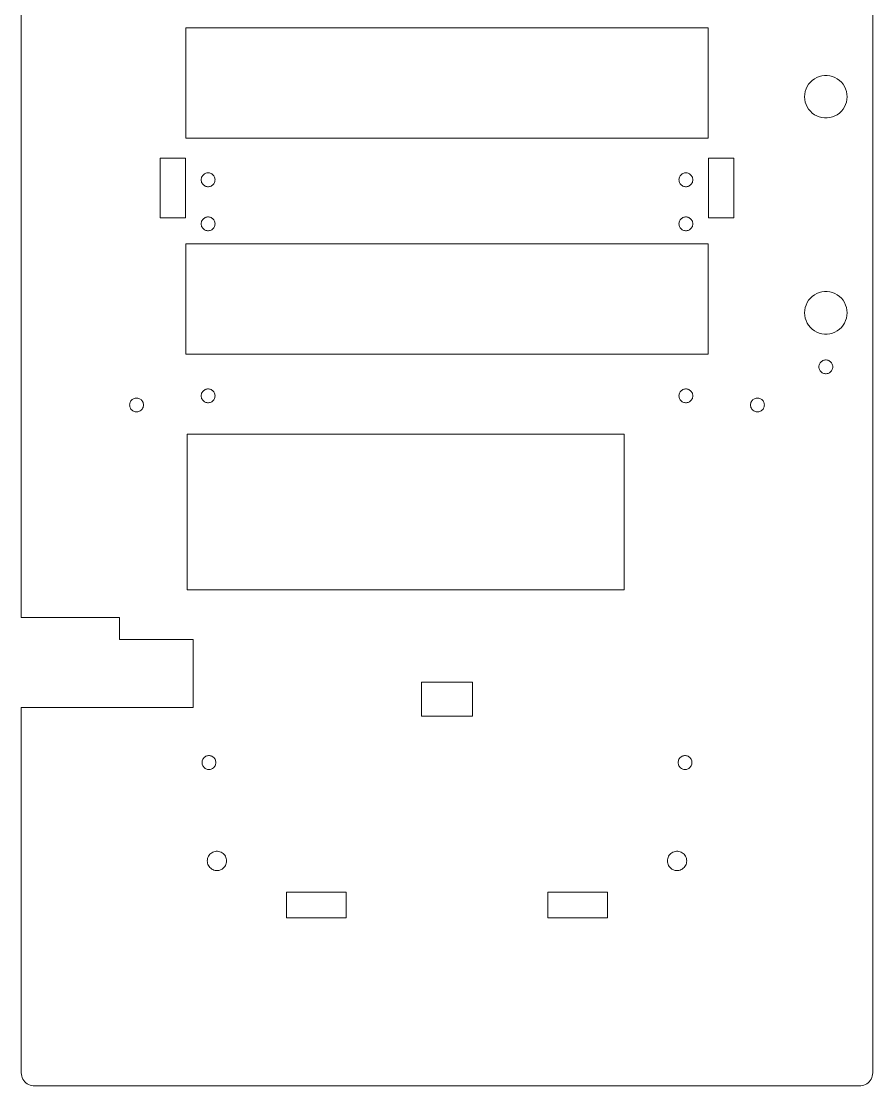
# Model space of a CAD drawing. Header units: millimetres. Extents: x -50 to 50, y -124 to 124.
# Drawn here: x -50 to 50, y -124.3 to 0.8 of the extents above; entities that cross this region are included whole.
import ezdxf

# ---------------------------------------------------------------- set-up
doc = ezdxf.new("R2010")
doc.units = ezdxf.units.MM
doc.layers.get('0').update_dxf_attribs({"linetype": 'CONTINUOUS', "lineweight": 0})

msp = doc.modelspace()

# ---------------------------------------------------------------- linework, layer by layer
for p, q in [((-50, -69.3), (-50, 122.85)), ((50, 122.85), (50, -122.85)), ((-30.665, -12.95), (-30.665, 0)), ((-30.665, 0), (30.665, 0)), ((30.665, 0), (30.665, -12.95)), ((42.678, -6.384), (42.906, -6.169)), ((42.906, -6.169), (43.16, -5.984)), ((43.16, -5.984), (43.436, -5.833)), ((43.436, -5.833), (43.727, -5.717)), ((43.727, -5.717), (44.032, -5.639)), ((44.032, -5.639), (44.343, -5.6)), ((44.343, -5.6), (44.657, -5.6)), ((44.657, -5.6), (44.968, -5.639)), ((44.968, -5.639), (45.273, -5.717)), ((45.273, -5.717), (45.564, -5.833)), ((45.564, -5.833), (45.84, -5.984)), ((45.84, -5.984), (46.094, -6.169)), ((46.094, -6.169), (46.322, -6.384)), ((42.02, -7.782), (42.079, -7.473)), ((42.079, -7.473), (42.176, -7.175)), ((42.176, -7.175), (42.309, -6.891)), ((42.309, -6.891), (42.477, -6.626)), ((42.477, -6.626), (42.678, -6.384)), ((46.322, -6.384), (46.523, -6.626)), ((46.523, -6.626), (46.691, -6.891)), ((46.691, -6.891), (46.824, -7.175)), ((46.824, -7.175), (46.921, -7.473)), ((46.921, -7.473), (46.98, -7.782)), ((42, -8.095), (42.02, -7.782)), ((42.02, -8.408), (42, -8.095)), ((42.079, -8.717), (42.02, -8.408)), ((42.176, -9.015), (42.079, -8.717)), ((46.921, -8.717), (46.824, -9.015)), ((46.98, -8.408), (46.921, -8.717)), ((46.98, -7.782), (47, -8.095)), ((47, -8.095), (46.98, -8.408)), ((42.309, -9.299), (42.176, -9.015)), ((42.477, -9.564), (42.309, -9.299)), ((42.678, -9.806), (42.477, -9.564)), ((42.906, -10.021), (42.678, -9.806)), ((46.322, -9.806), (46.094, -10.021)), ((46.523, -9.564), (46.322, -9.806)), ((46.691, -9.299), (46.523, -9.564)), ((46.824, -9.015), (46.691, -9.299)), ((43.16, -10.206), (42.906, -10.021)), ((43.436, -10.357), (43.16, -10.206)), ((43.727, -10.473), (43.436, -10.357)), ((44.032, -10.551), (43.727, -10.473)), ((44.343, -10.59), (44.032, -10.551)), ((44.657, -10.59), (44.343, -10.59)), ((44.968, -10.551), (44.657, -10.59)), ((45.273, -10.473), (44.968, -10.551)), ((45.564, -10.357), (45.273, -10.473)), ((45.84, -10.206), (45.564, -10.357)), ((46.094, -10.021), (45.84, -10.206)), ((30.665, -12.95), (-30.665, -12.95)), ((-33.7, -22.328), (-33.7, -15.328)), ((-33.7, -15.328), (-30.7, -15.328)), ((-30.7, -15.328), (-30.7, -22.328)), ((30.7, -22.328), (30.7, -15.328)), ((30.7, -15.328), (33.7, -15.328)), ((33.7, -15.328), (33.7, -22.328)), ((-28.817, -17.555), (-28.773, -17.463)), ((-28.773, -17.463), (-28.719, -17.377)), ((-28.719, -17.377), (-28.653, -17.298)), ((-28.653, -17.298), (-28.579, -17.228)), ((-28.579, -17.228), (-28.496, -17.168)), ((-28.496, -17.168), (-28.407, -17.118)), ((-28.407, -17.118), (-28.312, -17.081)), ((-28.312, -17.081), (-28.213, -17.055)), ((-28.213, -17.055), (-28.111, -17.043)), ((-28.111, -17.043), (-28.009, -17.043)), ((-28.009, -17.043), (-27.907, -17.055)), ((-27.907, -17.055), (-27.808, -17.081)), ((-27.808, -17.081), (-27.713, -17.118)), ((-27.713, -17.118), (-27.624, -17.168)), ((-27.624, -17.168), (-27.541, -17.228)), ((-27.541, -17.228), (-27.467, -17.298)), ((-27.467, -17.298), (-27.401, -17.377)), ((-27.401, -17.377), (-27.347, -17.463)), ((-27.347, -17.463), (-27.303, -17.555)), ((27.303, -17.555), (27.347, -17.463)), ((27.347, -17.463), (27.401, -17.377)), ((27.401, -17.377), (27.467, -17.298)), ((27.467, -17.298), (27.541, -17.228)), ((27.541, -17.228), (27.624, -17.168)), ((27.624, -17.168), (27.713, -17.118)), ((27.713, -17.118), (27.808, -17.081)), ((27.808, -17.081), (27.907, -17.055)), ((27.907, -17.055), (28.009, -17.043)), ((28.009, -17.043), (28.111, -17.043)), ((28.111, -17.043), (28.213, -17.055)), ((28.213, -17.055), (28.312, -17.081)), ((28.312, -17.081), (28.407, -17.118)), ((28.407, -17.118), (28.496, -17.168)), ((28.496, -17.168), (28.579, -17.228)), ((28.579, -17.228), (28.653, -17.298)), ((28.653, -17.298), (28.719, -17.377)), ((28.719, -17.377), (28.773, -17.463)), ((28.773, -17.463), (28.817, -17.555)), ((-28.874, -17.855), (-28.868, -17.753)), ((-28.868, -17.957), (-28.874, -17.855)), ((-28.868, -17.753), (-28.848, -17.653)), ((-28.848, -18.057), (-28.868, -17.957)), ((-28.848, -17.653), (-28.817, -17.555)), ((-28.817, -18.155), (-28.848, -18.057)), ((-28.773, -18.247), (-28.817, -18.155)), ((-28.719, -18.333), (-28.773, -18.247)), ((-28.653, -18.412), (-28.719, -18.333)), ((-28.579, -18.482), (-28.653, -18.412)), ((-28.496, -18.542), (-28.579, -18.482)), ((-28.407, -18.592), (-28.496, -18.542)), ((-28.312, -18.629), (-28.407, -18.592)), ((-28.213, -18.655), (-28.312, -18.629)), ((-28.111, -18.667), (-28.213, -18.655)), ((-28.009, -18.667), (-28.111, -18.667)), ((-27.907, -18.655), (-28.009, -18.667)), ((-27.808, -18.629), (-27.907, -18.655)), ((-27.713, -18.592), (-27.808, -18.629)), ((-27.624, -18.542), (-27.713, -18.592)), ((-27.541, -18.482), (-27.624, -18.542)), ((-27.467, -18.412), (-27.541, -18.482)), ((-27.401, -18.333), (-27.467, -18.412)), ((-27.347, -18.247), (-27.401, -18.333)), ((-27.303, -18.155), (-27.347, -18.247)), ((-27.303, -17.555), (-27.272, -17.653)), ((-27.272, -18.057), (-27.303, -18.155)), ((-27.272, -17.653), (-27.252, -17.753)), ((-27.252, -17.957), (-27.272, -18.057)), ((-27.252, -17.753), (-27.246, -17.855)), ((-27.246, -17.855), (-27.252, -17.957)), ((27.246, -17.855), (27.252, -17.753)), ((27.252, -17.957), (27.246, -17.855)), ((27.252, -17.753), (27.272, -17.653)), ((27.272, -18.057), (27.252, -17.957)), ((27.272, -17.653), (27.303, -17.555)), ((27.303, -18.155), (27.272, -18.057)), ((27.347, -18.247), (27.303, -18.155)), ((27.401, -18.333), (27.347, -18.247)), ((27.467, -18.412), (27.401, -18.333)), ((27.541, -18.482), (27.467, -18.412)), ((27.624, -18.542), (27.541, -18.482)), ((27.713, -18.592), (27.624, -18.542)), ((27.808, -18.629), (27.713, -18.592)), ((27.907, -18.655), (27.808, -18.629)), ((28.009, -18.667), (27.907, -18.655)), ((28.111, -18.667), (28.009, -18.667)), ((28.213, -18.655), (28.111, -18.667)), ((28.312, -18.629), (28.213, -18.655)), ((28.407, -18.592), (28.312, -18.629)), ((28.496, -18.542), (28.407, -18.592)), ((28.579, -18.482), (28.496, -18.542)), ((28.653, -18.412), (28.579, -18.482)), ((28.719, -18.333), (28.653, -18.412)), ((28.773, -18.247), (28.719, -18.333)), ((28.817, -18.155), (28.773, -18.247)), ((28.817, -17.555), (28.848, -17.653)), ((28.848, -18.057), (28.817, -18.155)), ((28.848, -17.653), (28.868, -17.753)), ((28.868, -17.957), (28.848, -18.057)), ((28.868, -17.753), (28.874, -17.855)), ((28.874, -17.855), (28.868, -17.957)), ((-30.7, -22.328), (-33.7, -22.328)), ((-28.719, -22.557), (-28.653, -22.478)), ((-28.653, -22.478), (-28.579, -22.408)), ((-28.579, -22.408), (-28.496, -22.348)), ((-28.496, -22.348), (-28.407, -22.298)), ((-28.407, -22.298), (-28.312, -22.261)), ((-28.312, -22.261), (-28.213, -22.235)), ((-28.213, -22.235), (-28.111, -22.223)), ((-28.111, -22.223), (-28.009, -22.223)), ((-28.009, -22.223), (-27.907, -22.235)), ((-27.907, -22.235), (-27.808, -22.261)), ((-27.808, -22.261), (-27.713, -22.298)), ((-27.713, -22.298), (-27.624, -22.348)), ((-27.624, -22.348), (-27.541, -22.408)), ((-27.541, -22.408), (-27.467, -22.478)), ((-27.467, -22.478), (-27.401, -22.557)), ((27.401, -22.557), (27.467, -22.478)), ((27.467, -22.478), (27.541, -22.408)), ((27.541, -22.408), (27.624, -22.348)), ((27.624, -22.348), (27.713, -22.298)), ((27.713, -22.298), (27.808, -22.261)), ((27.808, -22.261), (27.907, -22.235)), ((27.907, -22.235), (28.009, -22.223)), ((28.009, -22.223), (28.111, -22.223)), ((28.111, -22.223), (28.213, -22.235)), ((28.213, -22.235), (28.312, -22.261)), ((28.312, -22.261), (28.407, -22.298)), ((28.407, -22.298), (28.496, -22.348)), ((28.496, -22.348), (28.579, -22.408)), ((28.579, -22.408), (28.653, -22.478)), ((28.653, -22.478), (28.719, -22.557)), ((33.7, -22.328), (30.7, -22.328)), ((-28.874, -23.035), (-28.868, -22.933)), ((-28.868, -23.137), (-28.874, -23.035)), ((-28.868, -22.933), (-28.848, -22.833)), ((-28.848, -23.237), (-28.868, -23.137)), ((-28.848, -22.833), (-28.817, -22.735)), ((-28.817, -23.335), (-28.848, -23.237)), ((-28.817, -22.735), (-28.773, -22.643)), ((-28.773, -23.427), (-28.817, -23.335)), ((-28.773, -22.643), (-28.719, -22.557)), ((-28.719, -23.513), (-28.773, -23.427)), ((-28.653, -23.592), (-28.719, -23.513)), ((-28.579, -23.662), (-28.653, -23.592)), ((-28.496, -23.722), (-28.579, -23.662)), ((-28.407, -23.772), (-28.496, -23.722)), ((-28.312, -23.809), (-28.407, -23.772)), ((-27.713, -23.772), (-27.808, -23.809)), ((-27.624, -23.722), (-27.713, -23.772)), ((-27.541, -23.662), (-27.624, -23.722)), ((-27.467, -23.592), (-27.541, -23.662)), ((-27.401, -23.513), (-27.467, -23.592)), ((-27.401, -22.557), (-27.347, -22.643)), ((-27.347, -23.427), (-27.401, -23.513)), ((-27.347, -22.643), (-27.303, -22.735)), ((-27.303, -23.335), (-27.347, -23.427)), ((-27.303, -22.735), (-27.272, -22.833)), ((-27.272, -23.237), (-27.303, -23.335)), ((-27.272, -22.833), (-27.252, -22.933)), ((-27.252, -23.137), (-27.272, -23.237)), ((-27.252, -22.933), (-27.246, -23.035)), ((-27.246, -23.035), (-27.252, -23.137)), ((27.246, -23.035), (27.252, -22.933)), ((27.252, -23.137), (27.246, -23.035)), ((27.252, -22.933), (27.272, -22.833)), ((27.272, -23.237), (27.252, -23.137)), ((27.272, -22.833), (27.303, -22.735)), ((27.303, -23.335), (27.272, -23.237)), ((27.303, -22.735), (27.347, -22.643)), ((27.347, -23.427), (27.303, -23.335)), ((27.347, -22.643), (27.401, -22.557)), ((27.401, -23.513), (27.347, -23.427)), ((27.467, -23.592), (27.401, -23.513)), ((27.541, -23.662), (27.467, -23.592)), ((27.624, -23.722), (27.541, -23.662)), ((27.713, -23.772), (27.624, -23.722)), ((27.808, -23.809), (27.713, -23.772)), ((28.407, -23.772), (28.312, -23.809)), ((28.496, -23.722), (28.407, -23.772)), ((28.579, -23.662), (28.496, -23.722)), ((28.653, -23.592), (28.579, -23.662)), ((28.719, -23.513), (28.653, -23.592)), ((28.719, -22.557), (28.773, -22.643)), ((28.773, -23.427), (28.719, -23.513)), ((28.773, -22.643), (28.817, -22.735)), ((28.817, -23.335), (28.773, -23.427)), ((28.817, -22.735), (28.848, -22.833)), ((28.848, -23.237), (28.817, -23.335)), ((28.848, -22.833), (28.868, -22.933)), ((28.868, -23.137), (28.848, -23.237)), ((28.868, -22.933), (28.874, -23.035)), ((28.874, -23.035), (28.868, -23.137)), ((-28.213, -23.835), (-28.312, -23.809)), ((-28.111, -23.847), (-28.213, -23.835)), ((-28.009, -23.847), (-28.111, -23.847)), ((-27.907, -23.835), (-28.009, -23.847)), ((-27.808, -23.809), (-27.907, -23.835)), ((27.907, -23.835), (27.808, -23.809)), ((28.009, -23.847), (27.907, -23.835)), ((28.111, -23.847), (28.009, -23.847)), ((28.213, -23.835), (28.111, -23.847)), ((28.312, -23.809), (28.213, -23.835)), ((-30.665, -38.35), (-30.665, -25.4)), ((-30.665, -25.4), (30.665, -25.4)), ((30.665, -25.4), (30.665, -38.35)), ((43.16, -31.384), (43.436, -31.233)), ((43.436, -31.233), (43.727, -31.117)), ((43.727, -31.117), (44.032, -31.039)), ((44.032, -31.039), (44.343, -31)), ((44.343, -31), (44.657, -31)), ((44.657, -31), (44.968, -31.039)), ((44.968, -31.039), (45.273, -31.117)), ((45.273, -31.117), (45.564, -31.233)), ((45.564, -31.233), (45.84, -31.384)), ((42.176, -32.575), (42.309, -32.291)), ((42.309, -32.291), (42.477, -32.026)), ((42.477, -32.026), (42.678, -31.784)), ((42.678, -31.784), (42.906, -31.569)), ((42.906, -31.569), (43.16, -31.384)), ((45.84, -31.384), (46.094, -31.569)), ((46.094, -31.569), (46.322, -31.784)), ((46.322, -31.784), (46.523, -32.026)), ((46.523, -32.026), (46.691, -32.291)), ((46.691, -32.291), (46.824, -32.575)), ((42, -33.495), (42.02, -33.182)), ((42.02, -33.808), (42, -33.495)), ((42.02, -33.182), (42.079, -32.873)), ((42.079, -32.873), (42.176, -32.575)), ((46.824, -32.575), (46.921, -32.873)), ((46.921, -32.873), (46.98, -33.182)), ((46.98, -33.182), (47, -33.495)), ((47, -33.495), (46.98, -33.808)), ((42.079, -34.117), (42.02, -33.808)), ((42.176, -34.415), (42.079, -34.117)), ((42.309, -34.699), (42.176, -34.415)), ((42.477, -34.964), (42.309, -34.699)), ((42.678, -35.206), (42.477, -34.964)), ((46.523, -34.964), (46.322, -35.206)), ((46.691, -34.699), (46.523, -34.964)), ((46.824, -34.415), (46.691, -34.699)), ((46.921, -34.117), (46.824, -34.415)), ((46.98, -33.808), (46.921, -34.117)), ((42.906, -35.421), (42.678, -35.206)), ((43.16, -35.606), (42.906, -35.421)), ((43.436, -35.757), (43.16, -35.606)), ((43.727, -35.873), (43.436, -35.757)), ((44.032, -35.951), (43.727, -35.873)), ((44.343, -35.99), (44.032, -35.951)), ((44.657, -35.99), (44.343, -35.99)), ((44.968, -35.951), (44.657, -35.99)), ((45.273, -35.873), (44.968, -35.951)), ((45.564, -35.757), (45.273, -35.873)), ((45.84, -35.606), (45.564, -35.757)), ((46.094, -35.421), (45.84, -35.606)), ((46.322, -35.206), (46.094, -35.421)), ((30.665, -38.35), (-30.665, -38.35)), ((43.686, -39.845), (43.692, -39.743)), ((43.692, -39.947), (43.686, -39.845)), ((43.692, -39.743), (43.712, -39.643)), ((43.712, -40.047), (43.692, -39.947)), ((43.712, -39.643), (43.743, -39.545)), ((43.743, -39.545), (43.787, -39.453)), ((43.787, -39.453), (43.841, -39.367)), ((43.841, -39.367), (43.907, -39.288)), ((43.907, -39.288), (43.981, -39.218)), ((43.981, -39.218), (44.064, -39.158)), ((44.064, -39.158), (44.153, -39.108)), ((44.153, -39.108), (44.248, -39.071)), ((44.248, -39.071), (44.347, -39.045)), ((44.347, -39.045), (44.449, -39.033)), ((44.449, -39.033), (44.551, -39.033)), ((44.551, -39.033), (44.653, -39.045)), ((44.653, -39.045), (44.752, -39.071)), ((44.752, -39.071), (44.847, -39.108)), ((44.847, -39.108), (44.936, -39.158)), ((44.936, -39.158), (45.019, -39.218)), ((45.019, -39.218), (45.093, -39.288)), ((45.093, -39.288), (45.159, -39.367)), ((45.159, -39.367), (45.213, -39.453)), ((45.213, -39.453), (45.257, -39.545)), ((45.257, -39.545), (45.288, -39.643)), ((45.288, -39.643), (45.308, -39.743)), ((45.308, -39.947), (45.288, -40.047)), ((45.308, -39.743), (45.314, -39.845)), ((45.314, -39.845), (45.308, -39.947)), ((43.743, -40.145), (43.712, -40.047)), ((43.787, -40.237), (43.743, -40.145)), ((43.841, -40.323), (43.787, -40.237)), ((43.907, -40.402), (43.841, -40.323)), ((43.981, -40.472), (43.907, -40.402)), ((44.064, -40.532), (43.981, -40.472)), ((44.153, -40.582), (44.064, -40.532)), ((44.248, -40.619), (44.153, -40.582)), ((44.347, -40.645), (44.248, -40.619)), ((44.449, -40.657), (44.347, -40.645)), ((44.551, -40.657), (44.449, -40.657)), ((44.653, -40.645), (44.551, -40.657)), ((44.752, -40.619), (44.653, -40.645)), ((44.847, -40.582), (44.752, -40.619)), ((44.936, -40.532), (44.847, -40.582)), ((45.019, -40.472), (44.936, -40.532)), ((45.093, -40.402), (45.019, -40.472)), ((45.159, -40.323), (45.093, -40.402)), ((45.213, -40.237), (45.159, -40.323)), ((45.257, -40.145), (45.213, -40.237)), ((45.288, -40.047), (45.257, -40.145)), ((-28.496, -42.568), (-28.407, -42.518)), ((-28.407, -42.518), (-28.312, -42.481)), ((-28.312, -42.481), (-28.213, -42.455)), ((-28.213, -42.455), (-28.111, -42.443)), ((-28.111, -42.443), (-28.009, -42.443)), ((-28.009, -42.443), (-27.907, -42.455)), ((-27.907, -42.455), (-27.808, -42.481)), ((-27.808, -42.481), (-27.713, -42.518)), ((-27.713, -42.518), (-27.624, -42.568)), ((27.624, -42.568), (27.713, -42.518)), ((27.713, -42.518), (27.808, -42.481)), ((27.808, -42.481), (27.907, -42.455)), ((27.907, -42.455), (28.009, -42.443)), ((28.009, -42.443), (28.111, -42.443)), ((28.111, -42.443), (28.213, -42.455)), ((28.213, -42.455), (28.312, -42.481)), ((28.312, -42.481), (28.407, -42.518)), ((28.407, -42.518), (28.496, -42.568)), ((-37.119, -43.847), (-37.053, -43.768)), ((-37.053, -43.768), (-36.979, -43.698)), ((-36.979, -43.698), (-36.896, -43.638)), ((-36.896, -43.638), (-36.807, -43.588)), ((-36.807, -43.588), (-36.712, -43.551)), ((-36.712, -43.551), (-36.613, -43.525)), ((-36.613, -43.525), (-36.511, -43.513)), ((-36.511, -43.513), (-36.409, -43.513)), ((-36.409, -43.513), (-36.307, -43.525)), ((-36.307, -43.525), (-36.208, -43.551)), ((-36.208, -43.551), (-36.113, -43.588)), ((-36.113, -43.588), (-36.024, -43.638)), ((-36.024, -43.638), (-35.941, -43.698)), ((-35.941, -43.698), (-35.867, -43.768)), ((-35.867, -43.768), (-35.801, -43.847)), ((-28.874, -43.255), (-28.868, -43.153)), ((-28.868, -43.357), (-28.874, -43.255)), ((-28.868, -43.153), (-28.848, -43.053)), ((-28.848, -43.457), (-28.868, -43.357)), ((-28.848, -43.053), (-28.817, -42.955)), ((-28.817, -43.555), (-28.848, -43.457)), ((-28.817, -42.955), (-28.773, -42.863)), ((-28.773, -43.647), (-28.817, -43.555)), ((-28.773, -42.863), (-28.719, -42.777)), ((-28.719, -43.733), (-28.773, -43.647)), ((-28.719, -42.777), (-28.653, -42.698)), ((-28.653, -43.812), (-28.719, -43.733)), ((-28.653, -42.698), (-28.579, -42.628)), ((-28.579, -42.628), (-28.496, -42.568)), ((-27.624, -42.568), (-27.541, -42.628)), ((-27.541, -42.628), (-27.467, -42.698)), ((-27.467, -42.698), (-27.401, -42.777)), ((-27.401, -43.733), (-27.467, -43.812)), ((-27.401, -42.777), (-27.347, -42.863)), ((-27.347, -43.647), (-27.401, -43.733)), ((-27.347, -42.863), (-27.303, -42.955)), ((-27.303, -43.555), (-27.347, -43.647)), ((-27.303, -42.955), (-27.272, -43.053)), ((-27.272, -43.457), (-27.303, -43.555)), ((-27.272, -43.053), (-27.252, -43.153)), ((-27.252, -43.357), (-27.272, -43.457)), ((-27.252, -43.153), (-27.246, -43.255)), ((-27.246, -43.255), (-27.252, -43.357)), ((27.246, -43.255), (27.252, -43.153)), ((27.252, -43.357), (27.246, -43.255)), ((27.252, -43.153), (27.272, -43.053)), ((27.272, -43.457), (27.252, -43.357)), ((27.272, -43.053), (27.303, -42.955)), ((27.303, -43.555), (27.272, -43.457)), ((27.303, -42.955), (27.347, -42.863)), ((27.347, -43.647), (27.303, -43.555)), ((27.347, -42.863), (27.401, -42.777)), ((27.401, -43.733), (27.347, -43.647)), ((27.401, -42.777), (27.467, -42.698)), ((27.467, -43.812), (27.401, -43.733)), ((27.467, -42.698), (27.541, -42.628)), ((27.541, -42.628), (27.624, -42.568)), ((28.496, -42.568), (28.579, -42.628)), ((28.579, -42.628), (28.653, -42.698)), ((28.653, -42.698), (28.719, -42.777)), ((28.719, -43.733), (28.653, -43.812)), ((28.719, -42.777), (28.773, -42.863)), ((28.773, -43.647), (28.719, -43.733)), ((28.773, -42.863), (28.817, -42.955)), ((28.817, -43.555), (28.773, -43.647)), ((28.817, -42.955), (28.848, -43.053)), ((28.848, -43.457), (28.817, -43.555)), ((28.848, -43.053), (28.868, -43.153)), ((28.868, -43.357), (28.848, -43.457)), ((28.868, -43.153), (28.874, -43.255)), ((28.874, -43.255), (28.868, -43.357)), ((35.801, -43.847), (35.867, -43.768)), ((35.867, -43.768), (35.941, -43.698)), ((35.941, -43.698), (36.024, -43.638)), ((36.024, -43.638), (36.113, -43.588)), ((36.113, -43.588), (36.208, -43.551)), ((36.208, -43.551), (36.307, -43.525)), ((36.307, -43.525), (36.409, -43.513)), ((36.409, -43.513), (36.511, -43.513)), ((36.511, -43.513), (36.613, -43.525)), ((36.613, -43.525), (36.712, -43.551)), ((36.712, -43.551), (36.807, -43.588)), ((36.807, -43.588), (36.896, -43.638)), ((36.896, -43.638), (36.979, -43.698)), ((36.979, -43.698), (37.053, -43.768)), ((37.053, -43.768), (37.119, -43.847)), ((-37.274, -44.325), (-37.268, -44.223)), ((-37.268, -44.427), (-37.274, -44.325)), ((-37.268, -44.223), (-37.248, -44.123)), ((-37.248, -44.527), (-37.268, -44.427)), ((-37.248, -44.123), (-37.217, -44.025)), ((-37.217, -44.625), (-37.248, -44.527)), ((-37.217, -44.025), (-37.173, -43.933)), ((-37.173, -44.717), (-37.217, -44.625)), ((-37.173, -43.933), (-37.119, -43.847)), ((-37.119, -44.803), (-37.173, -44.717)), ((-37.053, -44.882), (-37.119, -44.803)), ((-36.979, -44.952), (-37.053, -44.882)), ((-36.896, -45.012), (-36.979, -44.952)), ((-36.807, -45.062), (-36.896, -45.012)), ((-36.024, -45.012), (-36.113, -45.062)), ((-35.941, -44.952), (-36.024, -45.012)), ((-35.867, -44.882), (-35.941, -44.952)), ((-35.801, -44.803), (-35.867, -44.882)), ((-35.801, -43.847), (-35.747, -43.933)), ((-35.747, -44.717), (-35.801, -44.803)), ((-35.747, -43.933), (-35.703, -44.025)), ((-35.703, -44.625), (-35.747, -44.717)), ((-35.703, -44.025), (-35.672, -44.123)), ((-35.672, -44.527), (-35.703, -44.625)), ((-35.672, -44.123), (-35.652, -44.223)), ((-35.652, -44.427), (-35.672, -44.527)), ((-35.652, -44.223), (-35.646, -44.325)), ((-35.646, -44.325), (-35.652, -44.427)), ((-28.579, -43.882), (-28.653, -43.812)), ((-28.496, -43.942), (-28.579, -43.882)), ((-28.407, -43.992), (-28.496, -43.942)), ((-28.312, -44.029), (-28.407, -43.992)), ((-28.213, -44.055), (-28.312, -44.029)), ((-28.111, -44.067), (-28.213, -44.055)), ((-28.009, -44.067), (-28.111, -44.067)), ((-27.907, -44.055), (-28.009, -44.067)), ((-27.808, -44.029), (-27.907, -44.055)), ((-27.713, -43.992), (-27.808, -44.029)), ((-27.624, -43.942), (-27.713, -43.992)), ((-27.541, -43.882), (-27.624, -43.942)), ((-27.467, -43.812), (-27.541, -43.882)), ((27.541, -43.882), (27.467, -43.812)), ((27.624, -43.942), (27.541, -43.882)), ((27.713, -43.992), (27.624, -43.942)), ((27.808, -44.029), (27.713, -43.992)), ((27.907, -44.055), (27.808, -44.029)), ((28.009, -44.067), (27.907, -44.055)), ((28.111, -44.067), (28.009, -44.067)), ((28.213, -44.055), (28.111, -44.067)), ((28.312, -44.029), (28.213, -44.055)), ((28.407, -43.992), (28.312, -44.029)), ((28.496, -43.942), (28.407, -43.992)), ((28.579, -43.882), (28.496, -43.942)), ((28.653, -43.812), (28.579, -43.882)), ((35.646, -44.325), (35.652, -44.223)), ((35.652, -44.427), (35.646, -44.325)), ((35.652, -44.223), (35.672, -44.123)), ((35.672, -44.527), (35.652, -44.427)), ((35.672, -44.123), (35.703, -44.025)), ((35.703, -44.625), (35.672, -44.527)), ((35.703, -44.025), (35.747, -43.933)), ((35.747, -44.717), (35.703, -44.625)), ((35.747, -43.933), (35.801, -43.847)), ((35.801, -44.803), (35.747, -44.717)), ((35.867, -44.882), (35.801, -44.803)), ((35.941, -44.952), (35.867, -44.882)), ((36.024, -45.012), (35.941, -44.952)), ((36.113, -45.062), (36.024, -45.012)), ((36.896, -45.012), (36.807, -45.062)), ((36.979, -44.952), (36.896, -45.012)), ((37.053, -44.882), (36.979, -44.952)), ((37.119, -44.803), (37.053, -44.882)), ((37.119, -43.847), (37.173, -43.933)), ((37.173, -44.717), (37.119, -44.803)), ((37.173, -43.933), (37.217, -44.025)), ((37.217, -44.625), (37.173, -44.717)), ((37.217, -44.025), (37.248, -44.123)), ((37.248, -44.527), (37.217, -44.625)), ((37.248, -44.123), (37.268, -44.223)), ((37.268, -44.427), (37.248, -44.527)), ((37.268, -44.223), (37.274, -44.325)), ((37.274, -44.325), (37.268, -44.427)), ((-36.712, -45.099), (-36.807, -45.062)), ((-36.613, -45.125), (-36.712, -45.099)), ((-36.511, -45.137), (-36.613, -45.125)), ((-36.409, -45.137), (-36.511, -45.137)), ((-36.307, -45.125), (-36.409, -45.137)), ((-36.208, -45.099), (-36.307, -45.125)), ((-36.113, -45.062), (-36.208, -45.099)), ((36.208, -45.099), (36.113, -45.062)), ((36.307, -45.125), (36.208, -45.099)), ((36.409, -45.137), (36.307, -45.125)), ((36.511, -45.137), (36.409, -45.137)), ((36.613, -45.125), (36.511, -45.137)), ((36.712, -45.099), (36.613, -45.125)), ((36.807, -45.062), (36.712, -45.099)), ((-30.5, -66.044), (-30.5, -47.756)), ((-30.5, -47.756), (20.808, -47.756)), ((20.808, -47.756), (20.808, -66.044)), ((20.808, -66.044), (-30.5, -66.044)), ((-38.45, -69.3), (-50, -69.3)), ((-38.45, -71.9), (-38.45, -69.3)), ((-29.8, -71.9), (-38.45, -71.9)), ((-29.8, -79.9), (-29.8, -71.9)), ((-3, -80.9), (-3, -76.9)), ((-3, -76.9), (3, -76.9)), ((3, -76.9), (3, -80.9)), ((-50, -122.85), (-50, -79.9)), ((-50, -79.9), (-29.8, -79.9)), ((3, -80.9), (-3, -80.9)), ((-28.774, -86.36), (-28.768, -86.258)), ((-28.768, -86.258), (-28.748, -86.158)), ((-28.748, -86.158), (-28.717, -86.06)), ((-28.717, -86.06), (-28.673, -85.968)), ((-28.673, -85.968), (-28.619, -85.882)), ((-28.619, -85.882), (-28.553, -85.803)), ((-28.553, -85.803), (-28.479, -85.733)), ((-28.479, -85.733), (-28.396, -85.673)), ((-28.396, -85.673), (-28.307, -85.623)), ((-28.307, -85.623), (-28.212, -85.586)), ((-28.212, -85.586), (-28.113, -85.56)), ((-28.113, -85.56), (-28.011, -85.548)), ((-28.011, -85.548), (-27.909, -85.548)), ((-27.909, -85.548), (-27.807, -85.56)), ((-27.807, -85.56), (-27.708, -85.586)), ((-27.708, -85.586), (-27.613, -85.623)), ((-27.613, -85.623), (-27.524, -85.673)), ((-27.524, -85.673), (-27.441, -85.733)), ((-27.441, -85.733), (-27.367, -85.803)), ((-27.367, -85.803), (-27.301, -85.882)), ((-27.301, -85.882), (-27.247, -85.968)), ((-27.247, -85.968), (-27.203, -86.06)), ((-27.203, -86.06), (-27.172, -86.158)), ((-27.172, -86.158), (-27.152, -86.258)), ((-27.152, -86.258), (-27.146, -86.36)), ((27.146, -86.36), (27.152, -86.258)), ((27.152, -86.258), (27.172, -86.158)), ((27.172, -86.158), (27.203, -86.06)), ((27.203, -86.06), (27.247, -85.968)), ((27.247, -85.968), (27.301, -85.882)), ((27.301, -85.882), (27.367, -85.803)), ((27.367, -85.803), (27.441, -85.733)), ((27.441, -85.733), (27.524, -85.673)), ((27.524, -85.673), (27.613, -85.623)), ((27.613, -85.623), (27.708, -85.586)), ((27.708, -85.586), (27.807, -85.56)), ((27.807, -85.56), (27.909, -85.548)), ((27.909, -85.548), (28.011, -85.548)), ((28.011, -85.548), (28.113, -85.56)), ((28.113, -85.56), (28.212, -85.586)), ((28.212, -85.586), (28.307, -85.623)), ((28.307, -85.623), (28.396, -85.673)), ((28.396, -85.673), (28.479, -85.733)), ((28.479, -85.733), (28.553, -85.803)), ((28.553, -85.803), (28.619, -85.882)), ((28.619, -85.882), (28.673, -85.968)), ((28.673, -85.968), (28.717, -86.06)), ((28.717, -86.06), (28.748, -86.158)), ((28.748, -86.158), (28.768, -86.258)), ((28.768, -86.258), (28.774, -86.36)), ((-28.768, -86.462), (-28.774, -86.36)), ((-28.748, -86.562), (-28.768, -86.462)), ((-28.717, -86.66), (-28.748, -86.562)), ((-28.673, -86.752), (-28.717, -86.66)), ((-28.619, -86.838), (-28.673, -86.752)), ((-28.553, -86.917), (-28.619, -86.838)), ((-28.479, -86.987), (-28.553, -86.917)), ((-28.396, -87.047), (-28.479, -86.987)), ((-28.307, -87.097), (-28.396, -87.047)), ((-28.212, -87.134), (-28.307, -87.097)), ((-28.113, -87.16), (-28.212, -87.134)), ((-28.011, -87.172), (-28.113, -87.16)), ((-27.909, -87.172), (-28.011, -87.172)), ((-27.807, -87.16), (-27.909, -87.172)), ((-27.708, -87.134), (-27.807, -87.16)), ((-27.613, -87.097), (-27.708, -87.134)), ((-27.524, -87.047), (-27.613, -87.097)), ((-27.441, -86.987), (-27.524, -87.047)), ((-27.367, -86.917), (-27.441, -86.987)), ((-27.301, -86.838), (-27.367, -86.917)), ((-27.247, -86.752), (-27.301, -86.838)), ((-27.203, -86.66), (-27.247, -86.752)), ((-27.172, -86.562), (-27.203, -86.66)), ((-27.152, -86.462), (-27.172, -86.562)), ((-27.146, -86.36), (-27.152, -86.462)), ((27.152, -86.462), (27.146, -86.36)), ((27.172, -86.562), (27.152, -86.462)), ((27.203, -86.66), (27.172, -86.562)), ((27.247, -86.752), (27.203, -86.66)), ((27.302, -86.839), (27.247, -86.752)), ((27.367, -86.917), (27.302, -86.839)), ((27.441, -86.987), (27.367, -86.917)), ((27.524, -87.047), (27.441, -86.987)), ((27.613, -87.097), (27.524, -87.047)), ((27.708, -87.134), (27.613, -87.097)), ((27.807, -87.16), (27.708, -87.134)), ((27.909, -87.172), (27.807, -87.16)), ((28.011, -87.172), (27.909, -87.172)), ((28.113, -87.16), (28.011, -87.172)), ((28.212, -87.134), (28.113, -87.16)), ((28.307, -87.097), (28.212, -87.134)), ((28.396, -87.047), (28.307, -87.097)), ((28.479, -86.987), (28.396, -87.047)), ((28.553, -86.917), (28.479, -86.987)), ((28.619, -86.838), (28.553, -86.917)), ((28.673, -86.752), (28.619, -86.838)), ((28.717, -86.66), (28.673, -86.752)), ((28.748, -86.562), (28.717, -86.66)), ((28.768, -86.462), (28.748, -86.562)), ((28.774, -86.36), (28.768, -86.462)), ((-28.118, -97.642), (-28.074, -97.507)), ((-28.074, -97.507), (-28.014, -97.379)), ((-28.014, -97.379), (-27.938, -97.259)), ((-27.938, -97.259), (-27.847, -97.15)), ((-27.847, -97.15), (-27.744, -97.052)), ((-27.744, -97.052), (-27.629, -96.969)), ((-27.629, -96.969), (-27.505, -96.901)), ((-27.505, -96.901), (-27.373, -96.848)), ((-27.373, -96.848), (-27.235, -96.813)), ((-27.235, -96.813), (-27.094, -96.795)), ((-27.094, -96.795), (-26.952, -96.795)), ((-26.952, -96.795), (-26.812, -96.813)), ((-26.812, -96.813), (-26.674, -96.848)), ((-26.674, -96.848), (-26.542, -96.901)), ((-26.542, -96.901), (-26.418, -96.969)), ((-26.418, -96.969), (-26.303, -97.052)), ((-26.303, -97.052), (-26.199, -97.15)), ((-26.199, -97.15), (-26.109, -97.259)), ((-26.109, -97.259), (-26.033, -97.379)), ((-26.033, -97.379), (-25.972, -97.507)), ((-25.972, -97.507), (-25.929, -97.642)), ((25.929, -97.642), (25.972, -97.507)), ((25.972, -97.507), (26.033, -97.379)), ((26.033, -97.379), (26.109, -97.259)), ((26.109, -97.259), (26.199, -97.15)), ((26.199, -97.15), (26.303, -97.052)), ((26.303, -97.052), (26.418, -96.969)), ((26.418, -96.969), (26.542, -96.901)), ((26.542, -96.901), (26.674, -96.848)), ((26.674, -96.848), (26.812, -96.813)), ((26.812, -96.813), (26.952, -96.795)), ((26.952, -96.795), (27.094, -96.795)), ((27.094, -96.795), (27.235, -96.813)), ((27.235, -96.813), (27.373, -96.848)), ((27.373, -96.848), (27.505, -96.901)), ((27.505, -96.901), (27.629, -96.969)), ((27.629, -96.969), (27.744, -97.052)), ((27.744, -97.052), (27.847, -97.15)), ((27.847, -97.15), (27.938, -97.259)), ((27.938, -97.259), (28.014, -97.379)), ((28.014, -97.379), (28.074, -97.507)), ((28.074, -97.507), (28.118, -97.642)), ((-28.154, -97.923), (-28.145, -97.782)), ((-28.145, -98.065), (-28.154, -97.923)), ((-28.145, -97.782), (-28.118, -97.642)), ((-28.118, -98.204), (-28.145, -98.065)), ((-28.074, -98.339), (-28.118, -98.204)), ((-28.014, -98.468), (-28.074, -98.339)), ((-27.938, -98.588), (-28.014, -98.468)), ((-27.847, -98.697), (-27.938, -98.588)), ((-27.744, -98.794), (-27.847, -98.697)), ((-27.629, -98.878), (-27.744, -98.794)), ((-26.303, -98.794), (-26.418, -98.878)), ((-26.199, -98.697), (-26.303, -98.794)), ((-26.109, -98.588), (-26.199, -98.697)), ((-26.033, -98.468), (-26.109, -98.588)), ((-25.972, -98.339), (-26.033, -98.468)), ((-25.929, -98.204), (-25.972, -98.339)), ((-25.929, -97.642), (-25.902, -97.782)), ((-25.902, -98.065), (-25.929, -98.204)), ((-25.902, -97.782), (-25.893, -97.923)), ((-25.893, -97.923), (-25.902, -98.065)), ((25.893, -97.923), (25.902, -97.782)), ((25.902, -98.065), (25.893, -97.923)), ((25.902, -97.782), (25.929, -97.642)), ((25.929, -98.204), (25.902, -98.065)), ((25.972, -98.339), (25.929, -98.204)), ((26.033, -98.468), (25.972, -98.339)), ((26.109, -98.588), (26.033, -98.468)), ((26.199, -98.697), (26.109, -98.588)), ((26.303, -98.794), (26.199, -98.697)), ((26.418, -98.878), (26.303, -98.794)), ((27.744, -98.794), (27.629, -98.878)), ((27.847, -98.697), (27.744, -98.794)), ((27.938, -98.588), (27.847, -98.697)), ((28.014, -98.468), (27.938, -98.588)), ((28.074, -98.339), (28.014, -98.468)), ((28.118, -98.204), (28.074, -98.339)), ((28.118, -97.642), (28.145, -97.782)), ((28.145, -98.065), (28.118, -98.204)), ((28.145, -97.782), (28.154, -97.923)), ((28.154, -97.923), (28.145, -98.065)), ((-27.505, -98.946), (-27.629, -98.878)), ((-27.373, -98.998), (-27.505, -98.946)), ((-27.235, -99.034), (-27.373, -98.998)), ((-27.094, -99.051), (-27.235, -99.034)), ((-26.952, -99.051), (-27.094, -99.051)), ((-26.812, -99.034), (-26.952, -99.051)), ((-26.674, -98.998), (-26.812, -99.034)), ((-26.542, -98.946), (-26.674, -98.998)), ((-26.418, -98.878), (-26.542, -98.946)), ((26.542, -98.946), (26.418, -98.878)), ((26.674, -98.998), (26.542, -98.946)), ((26.812, -99.034), (26.674, -98.998)), ((26.952, -99.051), (26.812, -99.034)), ((27.094, -99.051), (26.952, -99.051)), ((27.235, -99.034), (27.094, -99.051)), ((27.373, -98.998), (27.235, -99.034)), ((27.505, -98.946), (27.373, -98.998)), ((27.629, -98.878), (27.505, -98.946)), ((-18.85, -104.6), (-18.85, -101.6)), ((-18.85, -101.6), (-11.85, -101.6)), ((-11.85, -101.6), (-11.85, -104.6)), ((11.85, -104.6), (11.85, -101.6)), ((11.85, -101.6), (18.85, -101.6)), ((18.85, -101.6), (18.85, -104.6)), ((-11.85, -104.6), (-18.85, -104.6)), ((18.85, -104.6), (11.85, -104.6)), ((-49.988, -123.038), (-50, -122.85)), ((-49.953, -123.223), (-49.988, -123.038)), ((-49.895, -123.402), (-49.953, -123.223)), ((-49.814, -123.573), (-49.895, -123.402)), ((-49.714, -123.732), (-49.814, -123.573)), ((-49.593, -123.877), (-49.714, -123.732)), ((49.714, -123.732), (49.593, -123.877)), ((49.814, -123.573), (49.714, -123.732)), ((49.895, -123.402), (49.814, -123.573)), ((49.953, -123.223), (49.895, -123.402)), ((49.988, -123.038), (49.953, -123.223)), ((50, -122.85), (49.988, -123.038)), ((-49.456, -124.006), (-49.593, -123.877)), ((-49.304, -124.116), (-49.456, -124.006)), ((-49.139, -124.207), (-49.304, -124.116)), ((-48.964, -124.277), (-49.139, -124.207)), ((-48.781, -124.323), (-48.964, -124.277)), ((-48.594, -124.347), (-48.781, -124.323)), ((-48.5, -124.347), (-48.594, -124.347)), ((-48.5, -124.35), (-48.5, -124.347)), ((48.5, -124.35), (-48.5, -124.35)), ((48.594, -124.347), (48.5, -124.347)), ((48.5, -124.347), (48.5, -124.35)), ((48.781, -124.323), (48.594, -124.347)), ((48.964, -124.277), (48.781, -124.323)), ((49.139, -124.207), (48.964, -124.277)), ((49.304, -124.116), (49.139, -124.207)), ((49.456, -124.006), (49.304, -124.116)), ((49.593, -123.877), (49.456, -124.006))]:
    msp.add_line(p, q)

doc.saveas('drawing.dxf')
